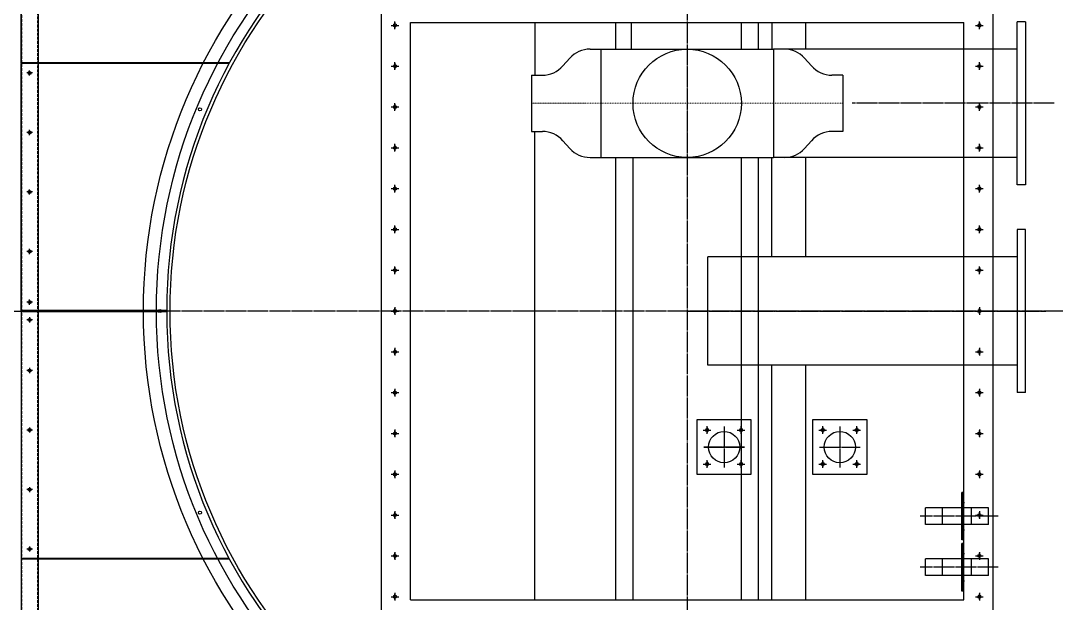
# Model space of a CAD drawing. Header units: millimetres. Extents: x 2322 to 24181, y 2355 to 17812.
# Drawn here: x 7040 to 10084, y 13172 to 14885 of the extents above; entities that cross this region are included whole.
import ezdxf

# ---------------------------------------------------------------- set-up
doc = ezdxf.new("R2010")
doc.units = ezdxf.units.MM
for name, pattern in [('CENTER', [65, 60, -2, 1, -2]), ('DGN Style 4', [4.8, 2.4, -1.2, 0, -1.2]), ('HIDDEN', [3, 2, -1])]:
    doc.linetypes.add(name, pattern=pattern)
doc.layers.add('CENTER', color=1, linetype='CENTER')
doc.layers.add('숨은선', color=5, linetype='HIDDEN')
doc.layers.add('L(c)', color=1, linetype='DGN Style 4', lineweight=5)

msp = doc.modelspace()

# ---------------------------------------------------------------- linework, layer by layer
for p, q in [((7041, 14761.1), (7041, 15981.1)), ((7040.9, 15929.1), (7040.9, 12133.1)), ((7090.9, 15929.1), (7090.9, 12133.1)), ((8185.4, 14879.8), (9811.6, 14879.8)), ((8551.5, 14879.8), (8551.5, 14724.5)), ((8789.6, 14801.1), (8789.6, 14879.8)), ((8834.6, 14879.8), (8834.6, 14801.1)), ((9158.1, 14801.1), (9158.1, 14879.8)), ((9208.1, 14801.1), (9208.1, 14879.8)), ((9247.4, 14879.8), (9247.4, 14801.1)), ((9347.4, 14801.1), (9347.4, 14879.8)), ((9969, 14401.9), (9969, 14881.9)), ((9993, 14881.9), (9969, 14881.9)), ((9993, 14881.9), (9993, 14401.9)), ((8713.2, 14801.1), (8744.9, 14801.1)), ((8744.9, 14801.1), (8744.9, 14482.6)), ((8744.9, 14801.1), (9252.9, 14801.1)), ((8744.9, 14801.1), (8744.9, 14482.6)), ((9158.1, 14801.1), (9208.1, 14801.1)), ((9969, 14801.1), (9252.9, 14801.1)), ((9252.9, 14801.1), (9252.9, 14482.6)), ((9252.9, 14801.1), (9252.9, 14482.6)), ((9284.6, 14801.1), (9252.9, 14801.1)), ((8633.6, 14751.9), (8654, 14774.9)), ((9364.1, 14751.9), (9343.7, 14774.9)), ((7653.8, 14761.1), (7041, 14761.1)), ((7652.7, 14759.1), (7041, 14759.1)), ((7041, 14033.1), (7041, 14759.1)), ((8541.7, 14724.5), (8541.7, 14559.3)), ((8541.7, 14724.5), (8573.3, 14724.5)), ((9456.1, 14724.5), (9424.4, 14724.5)), ((9456.1, 14724.5), (9456.1, 14559.3)), ((8541.7, 14559.3), (8573.3, 14559.3)), ((8551.5, 13182.4), (8551.5, 14559.3)), ((9456.1, 14559.3), (9424.4, 14559.3)), ((8633.6, 14531.8), (8654, 14508.8)), ((9364.1, 14531.8), (9343.7, 14508.8)), ((8713.2, 14482.6), (8744.9, 14482.6)), ((8744.9, 14482.6), (9252.9, 14482.6)), ((8789.6, 13182.4), (8789.6, 14482.6)), ((8839.6, 13182.4), (8839.6, 14482.6)), ((9158.1, 13182.4), (9158.1, 14482.6)), ((9158.1, 14482.6), (9208.1, 14482.6)), ((9208.1, 13182.4), (9208.1, 14482.6)), ((9247.4, 14190.4), (9247.4, 14482.6)), ((9969, 14482.6), (9252.9, 14482.6)), ((9284.6, 14482.6), (9252.9, 14482.6)), ((9347.4, 14190.4), (9347.4, 14482.6)), ((9993, 14401.9), (9969, 14401.9)), ((9969, 14271.1), (9969, 13791.1)), ((9993, 14271.1), (9969, 14271.1)), ((9993, 13791.1), (9993, 14271.1)), ((9969, 14190.4), (9059.9, 14190.4)), ((7469, 14033.1), (7041, 14033.1)), ((7041, 14029.1), (7041, 13303.1)), ((7469, 14029.1), (7041, 14029.1)), ((9969, 13871.9), (9059.9, 13871.9)), ((9247.4, 13182.4), (9247.4, 13871.9)), ((9347.4, 13182.4), (9347.4, 13871.9)), ((9993, 13791.1), (9969, 13791.1)), ((9027.4, 13711.1), (9027.4, 13551.1)), ((9187.4, 13711.1), (9027.4, 13711.1)), ((9187.4, 13551.1), (9187.4, 13711.1)), ((9367.4, 13711.1), (9367.4, 13551.1)), ((9527.4, 13711.1), (9367.4, 13711.1)), ((9527.4, 13551.1), (9527.4, 13711.1)), ((9027.4, 13551.1), (9187.4, 13551.1)), ((9367.4, 13551.1), (9527.4, 13551.1)), ((9806.4, 13357.9), (9806.4, 13497.9)), ((9809.6, 13497.9), (9806.4, 13497.9)), ((9809.6, 13357.9), (9809.6, 13497.9)), ((9699.6, 13403.6), (9699.6, 13452.2)), ((9806.4, 13452.2), (9699.6, 13452.2)), ((9749.6, 13403.6), (9749.6, 13452.2)), ((9884.6, 13452.2), (9809.6, 13452.2)), ((9834.6, 13403.6), (9834.6, 13452.2)), ((9884.6, 13403.6), (9884.6, 13452.2)), ((9806.4, 13403.6), (9699.6, 13403.6)), ((9884.6, 13403.6), (9809.6, 13403.6)), ((9809.6, 13357.9), (9806.4, 13357.9)), ((9806.4, 13207.9), (9806.4, 13347.9)), ((9809.6, 13347.9), (9806.4, 13347.9)), ((9809.6, 13207.9), (9809.6, 13347.9)), ((7652.7, 13303.1), (7041, 13303.1)), ((9699.6, 13253.6), (9699.6, 13302.2)), ((9806.4, 13302.2), (9699.6, 13302.2)), ((9749.6, 13253.6), (9749.6, 13302.2)), ((9884.6, 13302.2), (9809.6, 13302.2)), ((9834.6, 13253.6), (9834.6, 13302.2)), ((9884.6, 13253.6), (9884.6, 13302.2)), ((7653.8, 13301.1), (7041, 13301.1)), ((7041, 13301.1), (7041, 12081.1)), ((9806.4, 13253.6), (9699.6, 13253.6)), ((9884.6, 13253.6), (9809.6, 13253.6)), ((8185.4, 13182.4), (9811.6, 13182.4)), ((9809.6, 13207.9), (9806.4, 13207.9))]:
    msp.add_line(p, q)
at = {"color": 7}
for p, q in [((8099.9, 13096.1), (8099.9, 14966.1)), ((9897.9, 13096.1), (9897.9, 14966.1)), ((8185.4, 13182.4), (8185.4, 14879.8)), ((9811.6, 13182.4), (9811.6, 14879.8)), ((9059.9, 13871.9), (9059.9, 14190.4))]:
    msp.add_line(p, q, dxfattribs=at)
at = {"color": 1}
for p, q in [((7035.9, 14031.1), (7041.9, 14031.1)), ((7036.4, 14031.1), (7045.4, 14031.1)), ((9805.1, 13467.9), (9814.1, 13467.9)), ((9806.9, 13467.9), (9812.9, 13467.9)), ((9805.1, 13387.9), (9814.1, 13387.9)), ((9806.9, 13387.9), (9812.9, 13387.9)), ((9805.1, 13317.9), (9814.1, 13317.9)), ((9806.9, 13317.9), (9812.9, 13317.9)), ((9805.1, 13237.9), (9814.1, 13237.9)), ((9806.9, 13237.9), (9812.9, 13237.9))]:
    msp.add_line(p, q, dxfattribs=at)
at = {"color": 5}
msp.add_circle((8998.8, 14031.1), 1598.2, dxfattribs=at)
for centre, radius in [((8998.8, 14031.1), 1560), ((8998.8, 14031.1), 1520), ((8139.9, 14871.1), 4.5), ((8139.9, 14871.1), 4.5), ((9857.9, 14871.1), 4.5), ((9857.9, 14871.1), 4.5), ((8998.9, 14641.9), 159.2), ((7066, 14731.1), 4.5), ((7065.9, 14731.1), 3), ((7065.9, 14731.1), 3), ((7065.9, 14731.1), 3), ((7065.9, 14731.1), 3), ((8139.9, 14751.1), 4.5), ((8139.9, 14751.1), 4.5), ((9857.9, 14751.1), 4.5), ((9857.9, 14751.1), 4.5), ((7566.8, 14624.3), 4.5), ((8139.9, 14631.1), 4.5), ((8139.9, 14631.1), 4.5), ((9857.9, 14631.1), 4.5), ((9857.9, 14631.1), 4.5), ((7066, 14556.1), 4.5), ((7065.9, 14556.1), 3), ((7065.9, 14556.1), 3), ((7065.9, 14556.1), 3), ((7065.9, 14556.1), 3), ((8139.9, 14511.1), 4.5), ((8139.9, 14511.1), 4.5), ((9857.9, 14511.1), 4.5), ((9857.9, 14511.1), 4.5), ((7066, 14381.1), 4.5), ((7065.9, 14381.1), 3), ((7065.9, 14381.1), 3), ((7065.9, 14381.1), 3), ((7065.9, 14381.1), 3), ((8139.9, 14391.1), 4.5), ((8139.9, 14391.1), 4.5), ((9857.9, 14391.1), 4.5), ((9857.9, 14391.1), 4.5), ((8139.9, 14271.1), 4.5), ((8139.9, 14271.1), 4.5), ((9857.9, 14271.1), 4.5), ((9857.9, 14271.1), 4.5), ((7066, 14206.1), 4.5), ((7065.9, 14206.1), 3), ((7065.9, 14206.1), 3), ((7065.9, 14206.1), 3), ((7065.9, 14206.1), 3), ((8139.9, 14151.1), 4.5), ((8139.9, 14151.1), 4.5), ((9857.9, 14151.1), 4.5), ((9857.9, 14151.1), 4.5), ((7066, 14057.1), 4.5), ((7065.9, 14057.1), 3), ((7065.9, 14057.1), 3), ((7065.9, 14057.1), 3), ((7065.9, 14057.1), 3), ((7448.8, 14031.1), 4.5), ((8139.9, 14031.1), 4.5), ((8139.9, 14031.1), 4.5), ((9857.9, 14031.1), 4.5), ((9857.9, 14031.1), 4.5), ((7066, 14005.1), 4.5), ((7065.9, 14005.1), 3), ((7065.9, 14005.1), 3), ((7065.9, 14005.1), 3), ((7065.9, 14005.1), 3), ((8139.9, 13911.1), 4.5), ((8139.9, 13911.1), 4.5), ((9857.9, 13911.1), 4.5), ((9857.9, 13911.1), 4.5), ((7066, 13856.1), 4.5), ((7065.9, 13856.1), 3), ((7065.9, 13856.1), 3), ((7065.9, 13856.1), 3), ((7065.9, 13856.1), 3), ((8139.9, 13791.1), 4.5), ((8139.9, 13791.1), 4.5), ((9857.9, 13791.1), 4.5), ((9857.9, 13791.1), 4.5), ((7066, 13681.1), 4.5), ((7065.9, 13681.1), 3), ((7065.9, 13681.1), 3), ((7065.9, 13681.1), 3), ((7065.9, 13681.1), 3), ((8139.9, 13671.1), 4.5), ((8139.9, 13671.1), 4.5), ((9057.4, 13681.1), 4.5), ((9057.4, 13681.1), 3), ((9107.4, 13631.1), 46), ((9107.4, 13631.1), 46), ((9157.4, 13681.1), 4.5), ((9157.4, 13681.1), 3), ((9397.4, 13681.1), 4.5), ((9397.4, 13681.1), 3), ((9447.4, 13631.1), 46), ((9447.4, 13631.1), 46), ((9497.4, 13681.1), 4.5), ((9497.4, 13681.1), 3), ((9857.9, 13671.1), 4.5), ((9857.9, 13671.1), 4.5), ((9057.4, 13581.1), 4.5), ((9057.4, 13581.1), 3), ((9157.4, 13581.1), 4.5), ((9157.4, 13581.1), 3), ((9397.4, 13581.1), 4.5), ((9397.4, 13581.1), 3), ((9497.4, 13581.1), 4.5), ((9497.4, 13581.1), 3), ((8139.9, 13551.1), 4.5), ((8139.9, 13551.1), 4.5), ((9857.9, 13551.1), 4.5), ((9857.9, 13551.1), 4.5), ((7066, 13506.1), 4.5), ((7065.9, 13506.1), 3), ((7065.9, 13506.1), 3), ((7065.9, 13506.1), 3), ((7065.9, 13506.1), 3), ((7566.8, 13438), 4.5), ((8139.9, 13431.1), 4.5), ((8139.9, 13431.1), 4.5), ((9857.9, 13431.1), 4.5), ((9857.9, 13431.1), 4.5), ((7066, 13331.1), 4.5), ((7065.9, 13331.1), 3), ((7065.9, 13331.1), 3), ((7065.9, 13331.1), 3), ((7065.9, 13331.1), 3), ((8139.9, 13311.1), 4.5), ((8139.9, 13311.1), 4.5), ((9857.9, 13311.1), 4.5), ((9857.9, 13311.1), 4.5), ((8139.9, 13191.1), 4.5), ((8139.9, 13191.1), 4.5), ((9857.9, 13191.1), 4.5), ((9857.9, 13191.1), 4.5)]:
    msp.add_circle(centre, radius)
at = {"color": 7, "lineweight": 13}
for centre in [(9057.4, 13681.1), (9157.4, 13681.1), (9397.4, 13681.1), (9497.4, 13681.1), (9057.4, 13581.1), (9157.4, 13581.1), (9397.4, 13581.1), (9497.4, 13581.1)]:
    msp.add_circle(centre, 4.5, dxfattribs=at)
for centre, radius, start, end in [((8999, 14032.1), 1530, 0.0374, 179.9626), ((8713.2, 14721.1), 80, 90, 137.7189), ((9284.6, 14721.1), 80, 42.2811, 90), ((8573.3, 14804.5), 80, 270, 318.915), ((9424.4, 14804.5), 80, 221.085, 270), ((8573.3, 14479.3), 80, 41.085, 90), ((9424.4, 14479.3), 80, 90, 138.915), ((8713.2, 14562.6), 80, 222.2811, 270), ((9284.6, 14562.6), 80, 270, 317.7189), ((8999, 14030.1), 1530, 180.0374, 359.9626)]:
    msp.add_arc(centre, radius, start, end)
at = {"layer": 'CENTER'}
for p, q in [((8998.8, 15790), (8998.8, 12272.3)), ((8128.6, 14871.1), (8151.1, 14871.1)), ((8128.6, 14871.1), (8151.1, 14871.1)), ((8131.3, 14871.1), (8147, 14871.1)), ((8131.3, 14871.1), (8147, 14871.1)), ((8139.9, 14859.9), (8139.9, 14882.4)), ((8139.9, 14859.9), (8139.9, 14882.4)), ((8139.9, 14862.5), (8139.9, 14879.7)), ((8139.9, 14879.7), (8139.9, 14862.5)), ((8139.9, 14862.5), (8139.9, 14879.7)), ((8139.9, 14879.7), (8139.9, 14862.5)), ((9846.6, 14871.1), (9869.1, 14871.1)), ((9846.6, 14871.1), (9869.1, 14871.1)), ((9849.3, 14871.1), (9865, 14871.1)), ((9849.3, 14871.1), (9865, 14871.1)), ((9857.9, 14859.9), (9857.9, 14882.4)), ((9857.9, 14859.9), (9857.9, 14882.4)), ((9857.9, 14862.5), (9857.9, 14879.7)), ((9857.9, 14879.7), (9857.9, 14862.5)), ((9857.9, 14862.5), (9857.9, 14879.7)), ((9857.9, 14879.7), (9857.9, 14862.5)), ((7065.9, 14726.1), (7065.9, 14736.1)), ((7065.9, 14726.1), (7065.9, 14736.1)), ((7065.9, 14726.1), (7065.9, 14736.1)), ((7065.9, 14726.1), (7065.9, 14736.1)), ((7066, 14723.6), (7066, 14738.6)), ((8128.6, 14751.1), (8151.1, 14751.1)), ((8128.6, 14751.1), (8151.1, 14751.1)), ((8131.3, 14751.1), (8147, 14751.1)), ((8131.3, 14751.1), (8147, 14751.1)), ((8139.9, 14739.9), (8139.9, 14762.4)), ((8139.9, 14739.9), (8139.9, 14762.4)), ((8139.9, 14742.5), (8139.9, 14759.7)), ((8139.9, 14759.7), (8139.9, 14742.5)), ((8139.9, 14742.5), (8139.9, 14759.7)), ((8139.9, 14759.7), (8139.9, 14742.5)), ((9846.6, 14751.1), (9869.1, 14751.1)), ((9846.6, 14751.1), (9869.1, 14751.1)), ((9849.3, 14751.1), (9865, 14751.1)), ((9849.3, 14751.1), (9865, 14751.1)), ((9857.9, 14739.9), (9857.9, 14762.4)), ((9857.9, 14739.9), (9857.9, 14762.4)), ((9857.9, 14742.5), (9857.9, 14759.7)), ((9857.9, 14759.7), (9857.9, 14742.5)), ((9857.9, 14742.5), (9857.9, 14759.7)), ((9857.9, 14759.7), (9857.9, 14742.5)), ((7074.4, 14731.1), (7057.4, 14731.1)), ((7071.5, 14731.1), (7060.1, 14731.1)), ((8139.9, 14619.9), (8139.9, 14642.4)), ((8139.9, 14619.9), (8139.9, 14642.4)), ((10077.2, 14641.9), (9483.6, 14641.9)), ((9857.9, 14619.9), (9857.9, 14642.4)), ((9857.9, 14619.9), (9857.9, 14642.4)), ((8128.6, 14631.1), (8151.1, 14631.1)), ((8128.6, 14631.1), (8151.1, 14631.1)), ((8131.3, 14631.1), (8147, 14631.1)), ((8131.3, 14631.1), (8147, 14631.1)), ((8139.9, 14622.5), (8139.9, 14639.7)), ((8139.9, 14639.7), (8139.9, 14622.5)), ((8139.9, 14622.5), (8139.9, 14639.7)), ((8139.9, 14639.7), (8139.9, 14622.5)), ((9846.6, 14631.1), (9869.1, 14631.1)), ((9846.6, 14631.1), (9869.1, 14631.1)), ((9849.3, 14631.1), (9865, 14631.1)), ((9849.3, 14631.1), (9865, 14631.1)), ((9857.9, 14622.5), (9857.9, 14639.7)), ((9857.9, 14639.7), (9857.9, 14622.5)), ((9857.9, 14622.5), (9857.9, 14639.7)), ((9857.9, 14639.7), (9857.9, 14622.5)), ((7074.4, 14556.1), (7057.4, 14556.1)), ((7071.5, 14556.1), (7060.1, 14556.1)), ((7065.9, 14551.1), (7065.9, 14561.1)), ((7065.9, 14551.1), (7065.9, 14561.1)), ((7065.9, 14551.1), (7065.9, 14561.1)), ((7065.9, 14551.1), (7065.9, 14561.1)), ((7066, 14548.6), (7066, 14563.6)), ((8139.9, 14499.9), (8139.9, 14522.4)), ((8139.9, 14499.9), (8139.9, 14522.4)), ((8139.9, 14502.5), (8139.9, 14519.7)), ((8139.9, 14519.7), (8139.9, 14502.5)), ((8139.9, 14502.5), (8139.9, 14519.7)), ((8139.9, 14519.7), (8139.9, 14502.5)), ((9857.9, 14499.9), (9857.9, 14522.4)), ((9857.9, 14499.9), (9857.9, 14522.4)), ((9857.9, 14502.5), (9857.9, 14519.7)), ((9857.9, 14519.7), (9857.9, 14502.5)), ((9857.9, 14502.5), (9857.9, 14519.7)), ((9857.9, 14519.7), (9857.9, 14502.5)), ((8128.6, 14511.1), (8151.1, 14511.1)), ((8128.6, 14511.1), (8151.1, 14511.1)), ((8131.3, 14511.1), (8147, 14511.1)), ((8131.3, 14511.1), (8147, 14511.1)), ((9846.6, 14511.1), (9869.1, 14511.1)), ((9846.6, 14511.1), (9869.1, 14511.1)), ((9849.3, 14511.1), (9865, 14511.1)), ((9849.3, 14511.1), (9865, 14511.1)), ((8139.9, 14379.9), (8139.9, 14402.4)), ((8139.9, 14379.9), (8139.9, 14402.4)), ((8139.9, 14382.5), (8139.9, 14399.7)), ((8139.9, 14399.7), (8139.9, 14382.5)), ((8139.9, 14382.5), (8139.9, 14399.7)), ((8139.9, 14399.7), (8139.9, 14382.5)), ((9857.9, 14379.9), (9857.9, 14402.4)), ((9857.9, 14379.9), (9857.9, 14402.4)), ((9857.9, 14382.5), (9857.9, 14399.7)), ((9857.9, 14399.7), (9857.9, 14382.5)), ((9857.9, 14382.5), (9857.9, 14399.7)), ((9857.9, 14399.7), (9857.9, 14382.5)), ((7074.4, 14381.1), (7057.4, 14381.1)), ((7071.5, 14381.1), (7060.1, 14381.1)), ((7065.9, 14376.1), (7065.9, 14386.1)), ((7065.9, 14376.1), (7065.9, 14386.1)), ((7065.9, 14376.1), (7065.9, 14386.1)), ((7065.9, 14376.1), (7065.9, 14386.1)), ((7066, 14373.6), (7066, 14388.6)), ((8128.6, 14391.1), (8151.1, 14391.1)), ((8128.6, 14391.1), (8151.1, 14391.1)), ((8131.3, 14391.1), (8147, 14391.1)), ((8131.3, 14391.1), (8147, 14391.1)), ((9846.6, 14391.1), (9869.1, 14391.1)), ((9846.6, 14391.1), (9869.1, 14391.1)), ((9849.3, 14391.1), (9865, 14391.1)), ((9849.3, 14391.1), (9865, 14391.1)), ((8139.9, 14259.9), (8139.9, 14282.4)), ((8139.9, 14259.9), (8139.9, 14282.4)), ((8139.9, 14262.5), (8139.9, 14279.7)), ((8139.9, 14279.7), (8139.9, 14262.5)), ((8139.9, 14262.5), (8139.9, 14279.7)), ((8139.9, 14279.7), (8139.9, 14262.5)), ((9857.9, 14259.9), (9857.9, 14282.4)), ((9857.9, 14259.9), (9857.9, 14282.4)), ((9857.9, 14262.5), (9857.9, 14279.7)), ((9857.9, 14279.7), (9857.9, 14262.5)), ((9857.9, 14262.5), (9857.9, 14279.7)), ((9857.9, 14279.7), (9857.9, 14262.5)), ((8128.6, 14271.1), (8151.1, 14271.1)), ((8128.6, 14271.1), (8151.1, 14271.1)), ((8131.3, 14271.1), (8147, 14271.1)), ((8131.3, 14271.1), (8147, 14271.1)), ((9846.6, 14271.1), (9869.1, 14271.1)), ((9846.6, 14271.1), (9869.1, 14271.1)), ((9849.3, 14271.1), (9865, 14271.1)), ((9849.3, 14271.1), (9865, 14271.1)), ((7074.4, 14206.1), (7057.4, 14206.1)), ((7071.5, 14206.1), (7060.1, 14206.1)), ((7065.9, 14201.1), (7065.9, 14211.1)), ((7065.9, 14201.1), (7065.9, 14211.1)), ((7065.9, 14201.1), (7065.9, 14211.1)), ((7065.9, 14201.1), (7065.9, 14211.1)), ((7066, 14198.6), (7066, 14213.6)), ((8139.9, 14139.9), (8139.9, 14162.4)), ((8139.9, 14139.9), (8139.9, 14162.4)), ((8139.9, 14142.5), (8139.9, 14159.7)), ((8139.9, 14159.7), (8139.9, 14142.5)), ((8139.9, 14142.5), (8139.9, 14159.7)), ((8139.9, 14159.7), (8139.9, 14142.5)), ((9857.9, 14139.9), (9857.9, 14162.4)), ((9857.9, 14139.9), (9857.9, 14162.4)), ((9857.9, 14142.5), (9857.9, 14159.7)), ((9857.9, 14159.7), (9857.9, 14142.5)), ((9857.9, 14142.5), (9857.9, 14159.7)), ((9857.9, 14159.7), (9857.9, 14142.5)), ((8128.6, 14151.1), (8151.1, 14151.1)), ((8128.6, 14151.1), (8151.1, 14151.1)), ((8131.3, 14151.1), (8147, 14151.1)), ((8131.3, 14151.1), (8147, 14151.1)), ((9846.6, 14151.1), (9869.1, 14151.1)), ((9846.6, 14151.1), (9869.1, 14151.1)), ((9849.3, 14151.1), (9865, 14151.1)), ((9849.3, 14151.1), (9865, 14151.1)), ((7066, 14049.6), (7066, 14064.6)), ((7074.4, 14057.1), (7057.4, 14057.1)), ((7071.5, 14057.1), (7060.1, 14057.1)), ((7065.9, 14052.1), (7065.9, 14062.1)), ((7065.9, 14052.1), (7065.9, 14062.1)), ((7065.9, 14052.1), (7065.9, 14062.1)), ((7065.9, 14052.1), (7065.9, 14062.1)), ((8139.9, 14042.4), (8139.9, 14019.9)), ((8139.9, 14042.4), (8139.9, 14019.9)), ((8139.9, 14039.7), (8139.9, 14022.5)), ((8139.9, 14022.5), (8139.9, 14039.7)), ((8139.9, 14039.7), (8139.9, 14022.5)), ((8139.9, 14022.5), (8139.9, 14039.7)), ((9857.9, 14042.4), (9857.9, 14019.9)), ((9857.9, 14042.4), (9857.9, 14019.9)), ((9857.9, 14039.7), (9857.9, 14022.5)), ((9857.9, 14022.5), (9857.9, 14039.7)), ((9857.9, 14039.7), (9857.9, 14022.5)), ((9857.9, 14022.5), (9857.9, 14039.7)), ((5481.2, 14031.1), (7090.9, 14031.1)), ((7074.4, 14005.1), (7057.4, 14005.1)), ((7071.5, 14005.1), (7060.1, 14005.1)), ((7065.9, 14010.1), (7065.9, 14000.1)), ((7065.9, 14010.1), (7065.9, 14000.1)), ((7065.9, 14010.1), (7065.9, 14000.1)), ((7065.9, 14010.1), (7065.9, 14000.1)), ((7066, 14012.6), (7066, 13997.6)), ((10757.7, 14031.1), (7240, 14031.1)), ((8128.6, 14031.1), (8151.1, 14031.1)), ((8128.6, 14031.1), (8151.1, 14031.1)), ((8131.3, 14031.1), (8147, 14031.1)), ((8131.3, 14031.1), (8147, 14031.1)), ((8998, 14031.1), (10053, 14031.1)), ((9846.6, 14031.1), (9869.1, 14031.1)), ((9846.6, 14031.1), (9869.1, 14031.1)), ((9849.3, 14031.1), (9865, 14031.1)), ((9849.3, 14031.1), (9865, 14031.1)), ((8128.6, 13911.1), (8151.1, 13911.1)), ((8128.6, 13911.1), (8151.1, 13911.1)), ((8131.3, 13911.1), (8147, 13911.1)), ((8131.3, 13911.1), (8147, 13911.1)), ((8139.9, 13922.4), (8139.9, 13899.9)), ((8139.9, 13922.4), (8139.9, 13899.9)), ((8139.9, 13919.7), (8139.9, 13902.5)), ((8139.9, 13902.5), (8139.9, 13919.7)), ((8139.9, 13919.7), (8139.9, 13902.5)), ((8139.9, 13902.5), (8139.9, 13919.7)), ((9846.6, 13911.1), (9869.1, 13911.1)), ((9846.6, 13911.1), (9869.1, 13911.1)), ((9849.3, 13911.1), (9865, 13911.1)), ((9849.3, 13911.1), (9865, 13911.1)), ((9857.9, 13922.4), (9857.9, 13899.9)), ((9857.9, 13922.4), (9857.9, 13899.9)), ((9857.9, 13919.7), (9857.9, 13902.5)), ((9857.9, 13902.5), (9857.9, 13919.7)), ((9857.9, 13919.7), (9857.9, 13902.5)), ((9857.9, 13902.5), (9857.9, 13919.7)), ((7074.4, 13856.1), (7057.4, 13856.1)), ((7071.5, 13856.1), (7060.1, 13856.1)), ((7065.9, 13861.1), (7065.9, 13851.1)), ((7065.9, 13861.1), (7065.9, 13851.1)), ((7065.9, 13861.1), (7065.9, 13851.1)), ((7065.9, 13861.1), (7065.9, 13851.1)), ((7066, 13863.6), (7066, 13848.6)), ((8128.6, 13791.1), (8151.1, 13791.1)), ((8128.6, 13791.1), (8151.1, 13791.1)), ((8131.3, 13791.1), (8147, 13791.1)), ((8131.3, 13791.1), (8147, 13791.1)), ((8139.9, 13802.4), (8139.9, 13779.9)), ((8139.9, 13802.4), (8139.9, 13779.9)), ((8139.9, 13799.7), (8139.9, 13782.5)), ((8139.9, 13782.5), (8139.9, 13799.7)), ((8139.9, 13799.7), (8139.9, 13782.5)), ((8139.9, 13782.5), (8139.9, 13799.7)), ((9846.6, 13791.1), (9869.1, 13791.1)), ((9846.6, 13791.1), (9869.1, 13791.1)), ((9849.3, 13791.1), (9865, 13791.1)), ((9849.3, 13791.1), (9865, 13791.1)), ((9857.9, 13802.4), (9857.9, 13779.9)), ((9857.9, 13802.4), (9857.9, 13779.9)), ((9857.9, 13799.7), (9857.9, 13782.5)), ((9857.9, 13782.5), (9857.9, 13799.7)), ((9857.9, 13799.7), (9857.9, 13782.5)), ((9857.9, 13782.5), (9857.9, 13799.7)), ((7074.4, 13681.1), (7057.4, 13681.1)), ((7071.5, 13681.1), (7060.1, 13681.1)), ((7065.9, 13686.1), (7065.9, 13676.1)), ((7065.9, 13686.1), (7065.9, 13676.1)), ((7065.9, 13686.1), (7065.9, 13676.1)), ((7065.9, 13686.1), (7065.9, 13676.1)), ((7066, 13688.6), (7066, 13673.6)), ((8128.6, 13671.1), (8151.1, 13671.1)), ((8128.6, 13671.1), (8151.1, 13671.1)), ((8131.3, 13671.1), (8147, 13671.1)), ((8131.3, 13671.1), (8147, 13671.1)), ((8139.9, 13682.4), (8139.9, 13659.9)), ((8139.9, 13682.4), (8139.9, 13659.9)), ((8139.9, 13679.7), (8139.9, 13662.5)), ((8139.9, 13662.5), (8139.9, 13679.7)), ((8139.9, 13679.7), (8139.9, 13662.5)), ((8139.9, 13662.5), (8139.9, 13679.7)), ((9046.1, 13681.1), (9068.6, 13681.1)), ((9049.9, 13681.1), (9064.9, 13681.1)), ((9057.4, 13669.9), (9057.4, 13692.4)), ((9057.4, 13688.6), (9057.4, 13673.6)), ((9107.4, 13691.1), (9107.4, 13571.1)), ((9107.4, 13691.1), (9107.4, 13571.1)), ((9146.1, 13681.1), (9168.6, 13681.1)), ((9149.9, 13681.1), (9164.9, 13681.1)), ((9157.4, 13669.9), (9157.4, 13692.4)), ((9157.4, 13688.6), (9157.4, 13673.6)), ((9386.1, 13681.1), (9408.6, 13681.1)), ((9404.9, 13681.1), (9389.9, 13681.1)), ((9397.4, 13669.9), (9397.4, 13692.4)), ((9397.4, 13688.6), (9397.4, 13673.6)), ((9447.4, 13691.1), (9447.4, 13571.1)), ((9447.4, 13691.1), (9447.4, 13571.1)), ((9486.1, 13681.1), (9508.6, 13681.1)), ((9504.9, 13681.1), (9489.9, 13681.1)), ((9497.4, 13669.9), (9497.4, 13692.4)), ((9497.4, 13688.6), (9497.4, 13673.6)), ((9846.6, 13671.1), (9869.1, 13671.1)), ((9846.6, 13671.1), (9869.1, 13671.1)), ((9849.3, 13671.1), (9865, 13671.1)), ((9849.3, 13671.1), (9865, 13671.1)), ((9857.9, 13682.4), (9857.9, 13659.9)), ((9857.9, 13682.4), (9857.9, 13659.9)), ((9857.9, 13679.7), (9857.9, 13662.5)), ((9857.9, 13662.5), (9857.9, 13679.7)), ((9857.9, 13679.7), (9857.9, 13662.5)), ((9857.9, 13662.5), (9857.9, 13679.7)), ((9167.4, 13631.1), (9047.4, 13631.1)), ((9167.4, 13631.1), (9047.4, 13631.1)), ((9167.4, 13631.1), (9047.4, 13631.1)), ((9167.4, 13631.1), (9047.4, 13631.1)), ((9047.4, 13631.1), (9167.4, 13631.1)), ((9387.4, 13631.1), (9507.4, 13631.1)), ((9387.4, 13631.1), (9507.4, 13631.1)), ((9387.4, 13631.1), (9507.4, 13631.1)), ((9387.4, 13631.1), (9507.4, 13631.1)), ((9387.4, 13631.1), (9507.4, 13631.1)), ((9046.1, 13581.1), (9068.6, 13581.1)), ((9049.9, 13581.1), (9064.9, 13581.1)), ((9057.4, 13569.9), (9057.4, 13592.4)), ((9057.4, 13588.6), (9057.4, 13573.6)), ((9146.1, 13581.1), (9168.6, 13581.1)), ((9149.9, 13581.1), (9164.9, 13581.1)), ((9157.4, 13569.9), (9157.4, 13592.4)), ((9157.4, 13588.6), (9157.4, 13573.6)), ((9386.1, 13581.1), (9408.6, 13581.1)), ((9404.9, 13581.1), (9389.9, 13581.1)), ((9397.4, 13569.9), (9397.4, 13592.4)), ((9397.4, 13588.6), (9397.4, 13573.6)), ((9486.1, 13581.1), (9508.6, 13581.1)), ((9504.9, 13581.1), (9489.9, 13581.1)), ((9497.4, 13569.9), (9497.4, 13592.4)), ((9497.4, 13588.6), (9497.4, 13573.6)), ((8128.6, 13551.1), (8151.1, 13551.1)), ((8128.6, 13551.1), (8151.1, 13551.1)), ((8131.3, 13551.1), (8147, 13551.1)), ((8131.3, 13551.1), (8147, 13551.1)), ((8139.9, 13562.4), (8139.9, 13539.9)), ((8139.9, 13562.4), (8139.9, 13539.9)), ((8139.9, 13559.7), (8139.9, 13542.5)), ((8139.9, 13542.5), (8139.9, 13559.7)), ((8139.9, 13559.7), (8139.9, 13542.5)), ((8139.9, 13542.5), (8139.9, 13559.7)), ((9846.6, 13551.1), (9869.1, 13551.1)), ((9846.6, 13551.1), (9869.1, 13551.1)), ((9849.3, 13551.1), (9865, 13551.1)), ((9849.3, 13551.1), (9865, 13551.1)), ((9857.9, 13562.4), (9857.9, 13539.9)), ((9857.9, 13562.4), (9857.9, 13539.9)), ((9857.9, 13559.7), (9857.9, 13542.5)), ((9857.9, 13542.5), (9857.9, 13559.7)), ((9857.9, 13559.7), (9857.9, 13542.5)), ((9857.9, 13542.5), (9857.9, 13559.7)), ((7074.4, 13506.1), (7057.4, 13506.1)), ((7071.5, 13506.1), (7060.1, 13506.1)), ((7065.9, 13511.1), (7065.9, 13501.1)), ((7065.9, 13511.1), (7065.9, 13501.1)), ((7065.9, 13511.1), (7065.9, 13501.1)), ((7065.9, 13511.1), (7065.9, 13501.1)), ((7066, 13513.6), (7066, 13498.6)), ((8128.6, 13431.1), (8151.1, 13431.1)), ((8128.6, 13431.1), (8151.1, 13431.1)), ((8131.3, 13431.1), (8147, 13431.1)), ((8131.3, 13431.1), (8147, 13431.1)), ((8139.9, 13442.4), (8139.9, 13419.9)), ((8139.9, 13442.4), (8139.9, 13419.9)), ((8139.9, 13439.7), (8139.9, 13422.5)), ((8139.9, 13422.5), (8139.9, 13439.7)), ((8139.9, 13439.7), (8139.9, 13422.5)), ((8139.9, 13422.5), (8139.9, 13439.7)), ((9913.3, 13427.9), (9683.4, 13427.9)), ((9846.6, 13431.1), (9869.1, 13431.1)), ((9846.6, 13431.1), (9869.1, 13431.1)), ((9849.3, 13431.1), (9865, 13431.1)), ((9849.3, 13431.1), (9865, 13431.1)), ((9857.9, 13442.4), (9857.9, 13419.9)), ((9857.9, 13442.4), (9857.9, 13419.9)), ((9857.9, 13439.7), (9857.9, 13422.5)), ((9857.9, 13422.5), (9857.9, 13439.7)), ((9857.9, 13439.7), (9857.9, 13422.5)), ((9857.9, 13422.5), (9857.9, 13439.7)), ((7065.9, 13336.1), (7065.9, 13326.1)), ((7065.9, 13336.1), (7065.9, 13326.1)), ((7065.9, 13336.1), (7065.9, 13326.1)), ((7065.9, 13336.1), (7065.9, 13326.1)), ((7066, 13338.6), (7066, 13323.6)), ((7074.4, 13331.1), (7057.4, 13331.1)), ((7071.5, 13331.1), (7060.1, 13331.1)), ((8128.6, 13311.1), (8151.1, 13311.1)), ((8128.6, 13311.1), (8151.1, 13311.1)), ((8131.3, 13311.1), (8147, 13311.1)), ((8131.3, 13311.1), (8147, 13311.1)), ((8139.9, 13322.4), (8139.9, 13299.9)), ((8139.9, 13322.4), (8139.9, 13299.9)), ((8139.9, 13319.7), (8139.9, 13302.5)), ((8139.9, 13302.5), (8139.9, 13319.7)), ((8139.9, 13319.7), (8139.9, 13302.5)), ((8139.9, 13302.5), (8139.9, 13319.7)), ((9846.6, 13311.1), (9869.1, 13311.1)), ((9846.6, 13311.1), (9869.1, 13311.1)), ((9849.3, 13311.1), (9865, 13311.1)), ((9849.3, 13311.1), (9865, 13311.1)), ((9857.9, 13322.4), (9857.9, 13299.9)), ((9857.9, 13322.4), (9857.9, 13299.9)), ((9857.9, 13319.7), (9857.9, 13302.5)), ((9857.9, 13302.5), (9857.9, 13319.7)), ((9857.9, 13319.7), (9857.9, 13302.5)), ((9857.9, 13302.5), (9857.9, 13319.7)), ((9913.3, 13277.9), (9683.4, 13277.9)), ((8128.6, 13191.1), (8151.1, 13191.1)), ((8128.6, 13191.1), (8151.1, 13191.1)), ((8131.3, 13191.1), (8147, 13191.1)), ((8131.3, 13191.1), (8147, 13191.1)), ((8139.9, 13202.4), (8139.9, 13179.9)), ((8139.9, 13202.4), (8139.9, 13179.9)), ((8139.9, 13199.7), (8139.9, 13182.5)), ((8139.9, 13182.5), (8139.9, 13199.7)), ((8139.9, 13199.7), (8139.9, 13182.5)), ((8139.9, 13182.5), (8139.9, 13199.7)), ((9846.6, 13191.1), (9869.1, 13191.1)), ((9846.6, 13191.1), (9869.1, 13191.1)), ((9849.3, 13191.1), (9865, 13191.1)), ((9849.3, 13191.1), (9865, 13191.1)), ((9857.9, 13202.4), (9857.9, 13179.9)), ((9857.9, 13202.4), (9857.9, 13179.9)), ((9857.9, 13199.7), (9857.9, 13182.5)), ((9857.9, 13182.5), (9857.9, 13199.7)), ((9857.9, 13199.7), (9857.9, 13182.5)), ((9857.9, 13182.5), (9857.9, 13199.7))]:
    msp.add_line(p, q, dxfattribs=at)
at = {"layer": 'L(c)'}
for p, q in [((8998.9, 14801.1), (8998.9, 14482.6)), ((8541.7, 14641.9), (9456.1, 14641.9))]:
    msp.add_line(p, q, dxfattribs=at)
at = {"layer": '숨은선', "ltscale": 4}
for p, q in [((7042.9, 12133.1), (7042.9, 15929.1)), ((7088.9, 15929.1), (7088.9, 12133.1))]:
    msp.add_line(p, q, dxfattribs=at)

doc.saveas('drawing.dxf')
